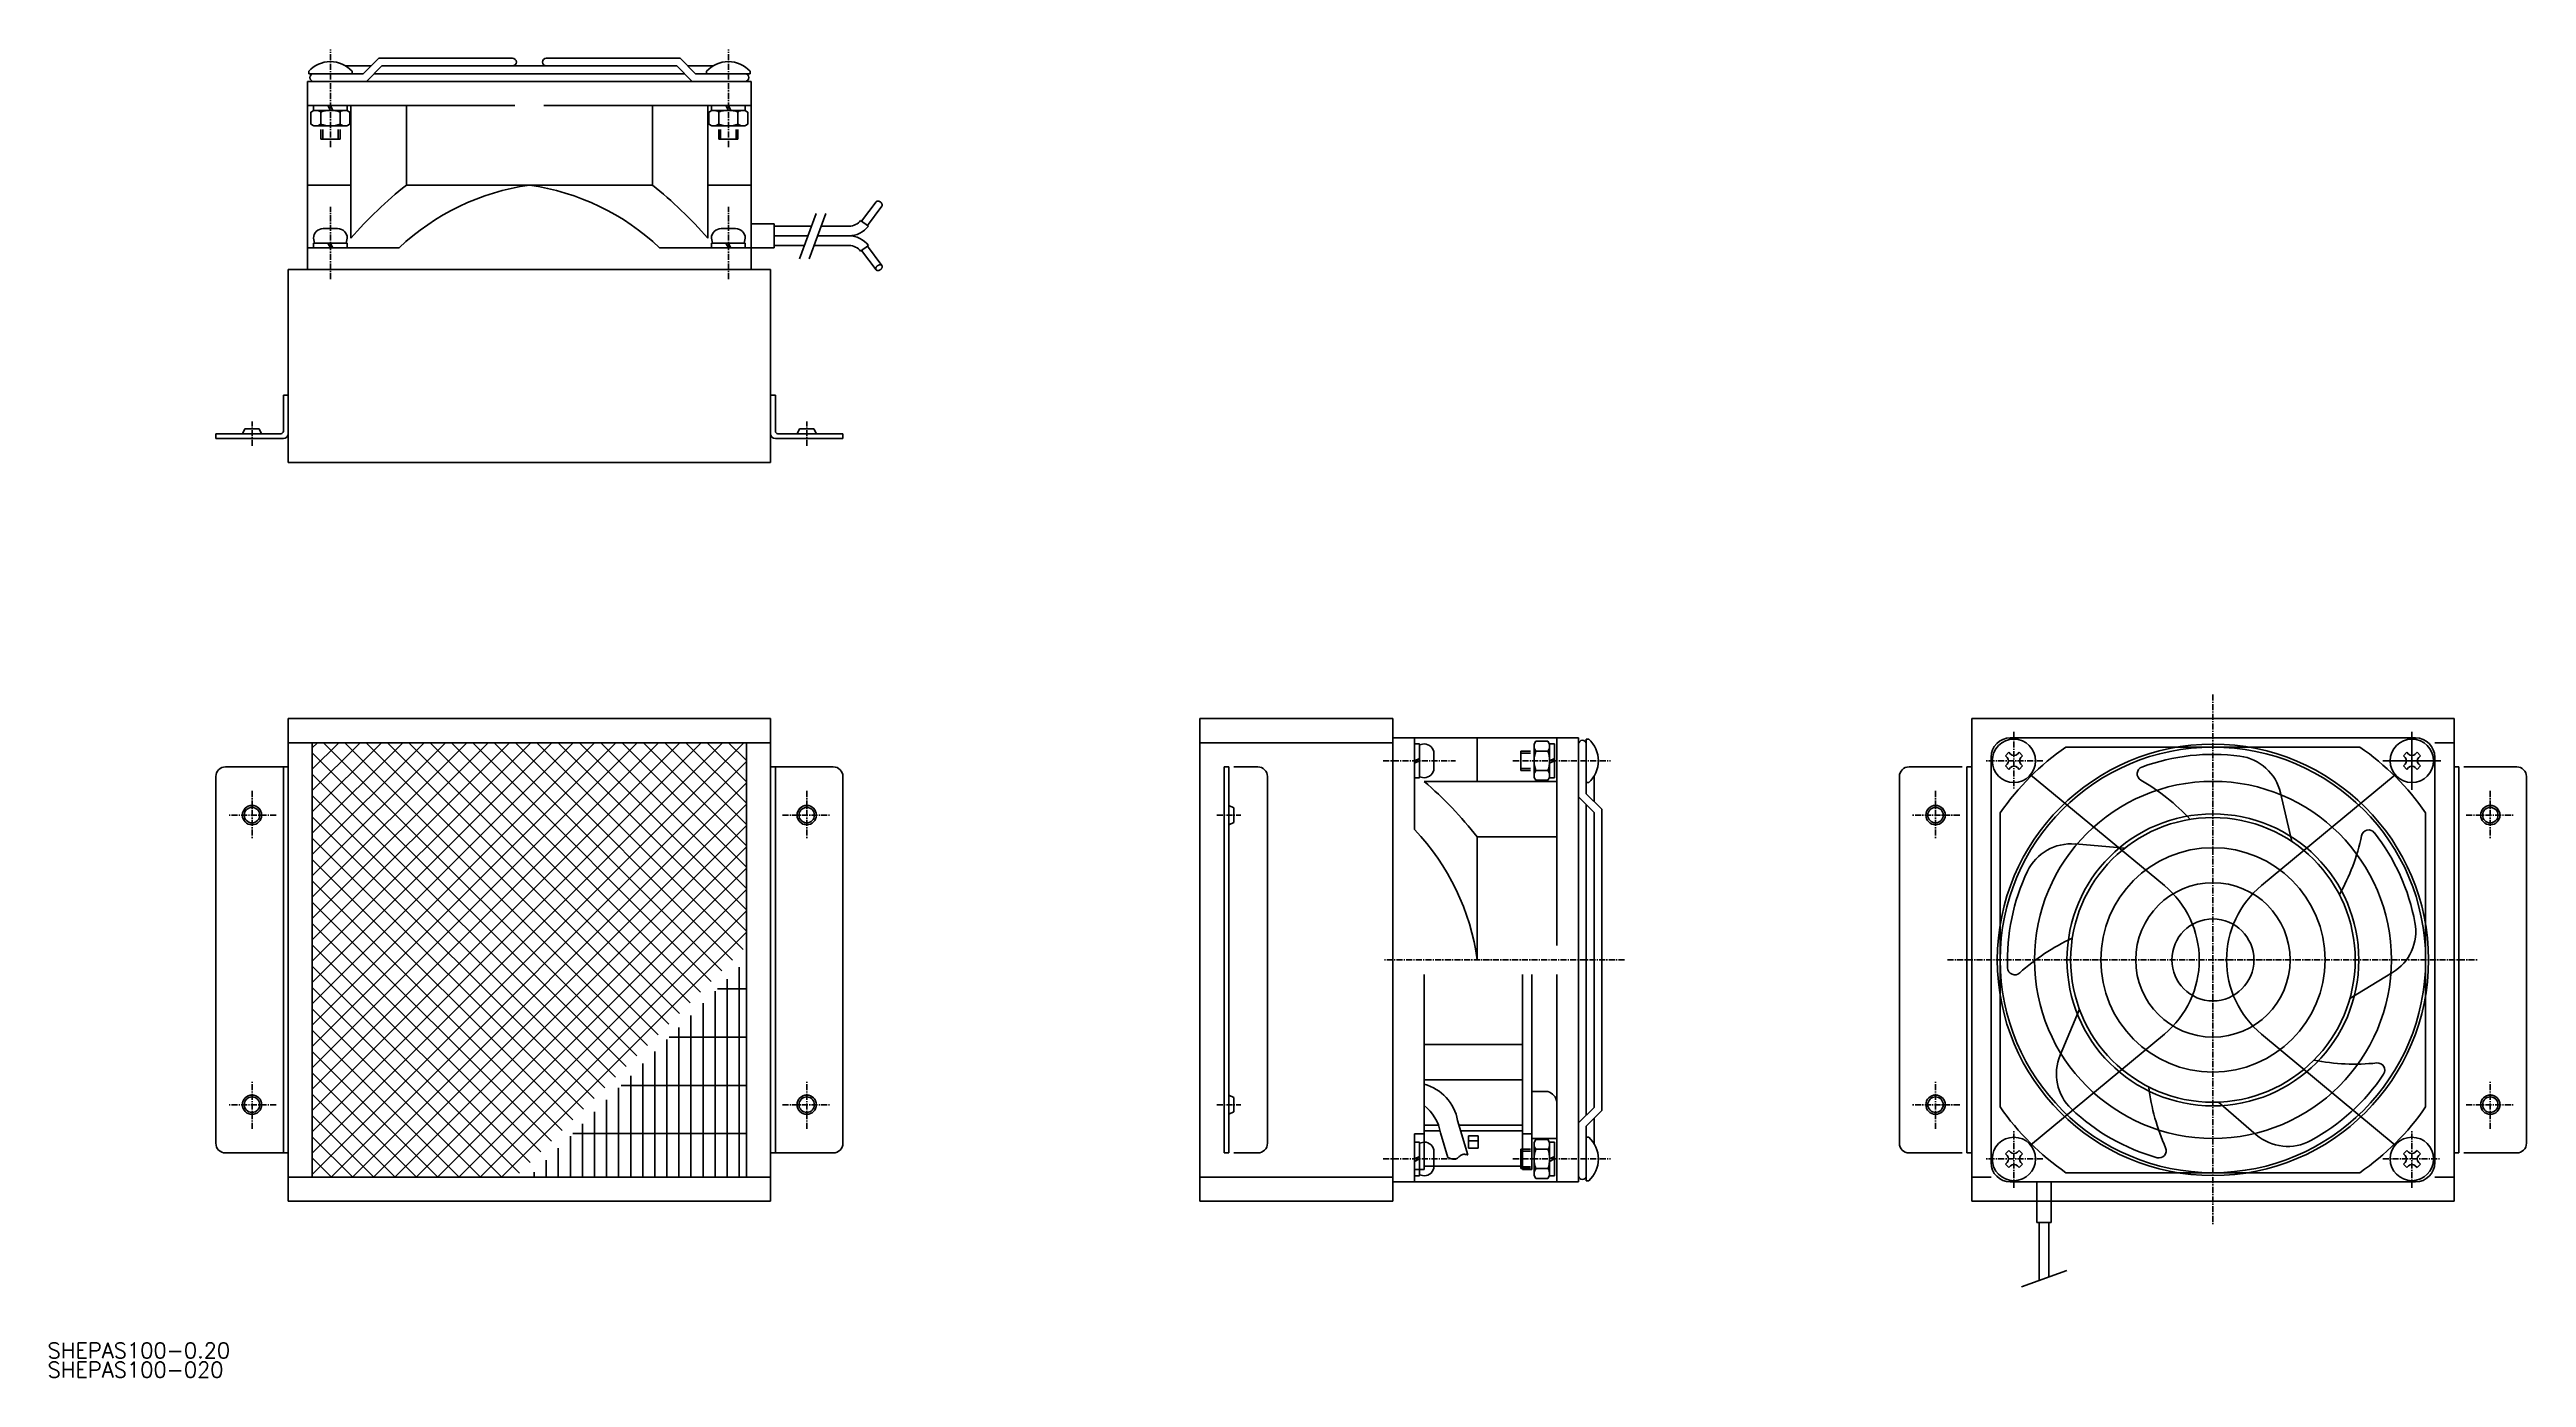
# Model space of a CAD drawing. Extents: x -49 to 464, y -37 to 239.
import ezdxf

# ---------------------------------------------------------------- set-up
doc = ezdxf.new("R2010")
doc.units = 0
doc.linetypes.add('CENTER', pattern=[2, 1.25, -0.25, 0.25, -0.25])
doc.layers.get('0').update_dxf_attribs({"linetype": 'CONTINUOUS'})
doc.styles.get("Standard").update_dxf_attribs({"font": 'txt.shx', "bigfont": 'extfont2.shx'})

msp = doc.modelspace()

# ---------------------------------------------------------------- linework, layer by layer
at = {"color": 1, "linetype": 'CENTER'}
for p, q in [((8.75, 218.44), (8.75, 238.64)), ((91.25, 218.44), (91.25, 238.64)), ((8.75, 191.04), (8.75, 206.04)), ((91.25, 191.04), (91.25, 206.04)), ((-7.5, 156.54), (-7.5, 161.54)), ((107.5, 156.54), (107.5, 161.54)), ((399.01, 105), (399.01, -5)), ((357.76, 97.25), (357.76, 85.25)), ((227.01, 91.25), (242.01, 91.25)), ((253.91, 91.25), (274.11, 91.25)), ((363.76, 91.25), (351.76, 91.25)), ((-7.5, 85), (-7.5, 75)), ((107.5, 85), (107.5, 75)), ((341.51, 85), (341.51, 75)), ((456.51, 85), (456.51, 75)), ((-2.5, 80), (-12.5, 80)), ((102.5, 80), (112.5, 80)), ((192.51, 80), (197.51, 80)), ((346.51, 80), (336.51, 80)), ((451.51, 80), (461.51, 80)), ((277.01, 50), (227.01, 50)), ((344.01, 50), (454.01, 50)), ((-7.5, 15), (-7.5, 25)), ((107.5, 15), (107.5, 25)), ((341.51, 15), (341.51, 25)), ((456.51, 15), (456.51, 25)), ((-2.5, 20), (-12.5, 20)), ((102.5, 20), (112.5, 20)), ((192.51, 20), (197.51, 20)), ((346.51, 20), (336.51, 20)), ((451.51, 20), (461.51, 20)), ((357.76, 2.75), (357.76, 14.75)), ((440.26, 2.75), (440.26, 14.75)), ((227.01, 8.75), (242.01, 8.75)), ((253.91, 8.75), (274.11, 8.75)), ((363.76, 8.75), (351.76, 8.75)), ((434.26, 8.75), (446.26, 8.75))]:
    msp.add_line(p, q, dxfattribs=at)
at = {"color": 3, "linetype": 'CONTINUOUS'}
for p, q in [((18.77, 236.84), (15.57, 233.64)), ((46.5, 236.84), (18.77, 236.84)), ((81.23, 236.84), (53.5, 236.84)), ((84.43, 233.64), (81.23, 236.84)), ((4.25, 234.14), (4.25, 233.64)), ((4.25, 233.64), (13.25, 233.64)), ((4.5, 232.84), (4.5, 232.84)), ((15.57, 233.64), (5.3, 233.64)), ((5.3, 232.04), (16.23, 232.04)), ((17.17, 235.24), (11.93, 235.24)), ((13.25, 233.64), (13.25, 234.14)), ((16.23, 232.04), (19.43, 235.24)), ((82.17, 233.64), (17.83, 233.64)), ((19.43, 235.24), (80.57, 235.24)), ((80.57, 235.24), (83.77, 232.04)), ((82.83, 235.24), (88.07, 235.24)), ((83.77, 232.04), (94.7, 232.04)), ((94.7, 233.64), (84.43, 233.64)), ((86.75, 233.64), (86.75, 234.14)), ((95.75, 233.64), (86.75, 233.64)), ((95.5, 232.84), (95.5, 232.84)), ((95.75, 234.14), (95.75, 233.64)), ((13, 227.04), (4, 227.04)), ((13, 227.04), (13, 210.54)), ((24.5, 227.04), (13, 227.04)), ((47, 227.04), (24.5, 227.04)), ((24.5, 227.04), (24.5, 210.54)), ((53, 227.04), (75.5, 227.04)), ((75.5, 227.04), (87, 227.04)), ((75.5, 227.04), (75.5, 210.54)), ((87, 227.04), (87, 210.54)), ((87, 227.04), (96, 227.04)), ((13, 210.54), (4, 210.54)), ((13, 210.54), (13, 199.55)), ((24.5, 210.54), (50, 210.54)), ((75.5, 210.54), (50, 210.54)), ((87, 210.54), (96, 210.54)), ((87, 210.54), (87, 199.55)), ((118.88, 203.09), (121.88, 207.09)), ((120.08, 202.19), (123.08, 206.19)), ((100.74, 202.54), (96, 202.54)), ((100.74, 197.54), (100.74, 202.54)), ((100.74, 202.04), (108.48, 202.04)), ((106.03, 195.29), (109.45, 204.69)), ((108.03, 195.29), (111.45, 204.69)), ((110.48, 202.04), (116.28, 202.04)), ((118.68, 203.24), (120.28, 202.04)), ((23, 197.54), (4, 197.54)), ((77, 197.54), (96, 197.54)), ((96, 197.54), (100.74, 197.54)), ((100.74, 200.04), (107.75, 200.04)), ((107.03, 198.04), (100.74, 198.04)), ((116.28, 198.04), (109.03, 198.04)), ((109.75, 200.04), (116.28, 200.04)), ((120.28, 198.04), (118.68, 196.84)), ((118.88, 196.99), (121.88, 192.99)), ((120.08, 197.89), (123.08, 193.89)), ((-9.5, 159.04), (-9, 160.04)), ((-9, 160.04), (-6, 160.04)), ((-6, 160.04), (-5.5, 159.04)), ((106, 160.04), (105.5, 159.04)), ((109, 160.04), (106, 160.04)), ((109.5, 159.04), (109, 160.04)), ((5, 95), (0, 95)), ((5, 93.92), (6.08, 95)), ((5, 89.5), (10.5, 95)), ((5, 85.09), (14.91, 95)), ((5, 80.67), (19.33, 95)), ((5, 76.25), (23.75, 95)), ((5, 71.83), (28.17, 95)), ((5, 67.41), (32.59, 95)), ((5, 62.99), (37.01, 95)), ((5, 58.57), (41.43, 95)), ((5, 54.15), (45.85, 95)), ((5, 49.73), (50.27, 95)), ((5, 45.31), (54.69, 95)), ((5, 40.89), (59.11, 95)), ((5, 36.47), (63.53, 95)), ((5, 32.05), (67.95, 95)), ((5, 27.63), (72.37, 95)), ((5, 23.21), (76.79, 95)), ((5, 18.79), (81.21, 95)), ((5, 14.37), (85.63, 95)), ((5, 9.96), (90.04, 95)), ((5, 5.54), (94.46, 95)), ((70.05, 27.88), (5, 92.92)), ((72.26, 30.09), (7.34, 95)), ((74.47, 32.29), (11.76, 95)), ((76.68, 34.5), (16.18, 95)), ((78.89, 36.71), (20.6, 95)), ((81.1, 38.92), (25.02, 95)), ((83.31, 41.13), (29.44, 95)), ((85.51, 43.34), (33.86, 95)), ((87.72, 45.55), (38.28, 95)), ((89.93, 47.76), (42.7, 95)), ((92.14, 49.97), (47.12, 95)), ((94.35, 52.18), (51.54, 95)), ((95, 55.96), (55.96, 95)), ((95, 60.37), (60.37, 95)), ((95, 64.79), (64.79, 95)), ((95, 69.21), (69.21, 95)), ((95, 73.63), (73.63, 95)), ((95, 78.05), (78.05, 95)), ((95, 82.47), (82.47, 95)), ((95, 86.89), (86.89, 95)), ((95, 91.31), (91.31, 95)), ((95, 95), (100, 95)), ((189.01, 95), (229.01, 95)), ((233.51, 77), (233.51, 96)), ((246.51, 87), (246.51, 96)), ((263.01, 87), (263.01, 96)), ((267.51, 94.7), (267.51, 83.77)), ((268.31, 95.5), (268.31, 95.5)), ((269.61, 95.75), (269.11, 95.75)), ((269.11, 95.75), (269.11, 86.75)), ((269.11, 84.43), (269.11, 94.7)), ((355.99, 92.31), (356.7, 93.02)), ((356.7, 93.02), (357.05, 92.66)), ((358.47, 92.66), (358.82, 93.02)), ((358.82, 93.02), (359.53, 92.31)), ((429.48, 94.1), (368.54, 94.1)), ((439.2, 93.02), (438.49, 92.31)), ((439.55, 92.66), (439.2, 93.02)), ((441.32, 93.02), (440.97, 92.66)), ((442.03, 92.31), (441.32, 93.02)), ((445.01, 95), (449.01, 95)), ((-1, 90), (-1, 10)), ((67.84, 25.67), (5, 88.5)), ((8.88, 5), (95, 91.12)), ((101, 90), (101, 10)), ((196.01, 90), (201.01, 90)), ((203.01, 88), (203.01, 12)), ((270.71, 82.83), (270.71, 88.07)), ((348.01, 10), (348.01, 90)), ((348.01, 90), (349.01, 90)), ((356.35, 91.96), (355.99, 92.31)), ((355.99, 90.19), (356.35, 90.54)), ((356.7, 89.48), (355.99, 90.19)), ((357.05, 89.84), (356.7, 89.48)), ((358.82, 89.48), (358.47, 89.84)), ((359.53, 90.19), (358.82, 89.48)), ((359.53, 92.31), (359.17, 91.96)), ((359.17, 90.54), (359.53, 90.19)), ((438.49, 92.31), (438.85, 91.96)), ((438.85, 90.54), (438.49, 90.19)), ((438.49, 90.19), (439.2, 89.48)), ((439.2, 89.48), (439.55, 89.84)), ((440.97, 89.84), (441.32, 89.48)), ((441.32, 89.48), (442.03, 90.19)), ((441.67, 91.96), (442.03, 92.31)), ((442.03, 90.19), (441.67, 90.54)), ((450.01, 90), (449.01, 90)), ((450.01, 10), (450.01, 90)), ((65.63, 23.46), (5, 84.08)), ((13.3, 5), (95, 86.7)), ((17.72, 5), (95, 82.28)), ((246.51, 87), (235.52, 87)), ((263.01, 87), (246.51, 87)), ((263.01, 75.5), (263.01, 87)), ((267.51, 83.77), (270.71, 80.57)), ((269.11, 86.75), (269.61, 86.75)), ((272.31, 81.23), (269.11, 84.43)), ((269.11, 17.83), (269.11, 82.17)), ((415.39, 74.53), (413.02, 84.6)), ((63.42, 21.25), (5, 79.66)), ((22.14, 5), (95, 77.86)), ((195.01, 82), (196.01, 81.5)), ((196.01, 78.5), (195.01, 78)), ((196.01, 81.5), (196.01, 78.5)), ((270.71, 80.57), (270.71, 19.43)), ((272.31, 18.77), (272.31, 81.23)), ((354.91, 80.47), (354.91, 19.53)), ((443.11, 19.53), (443.11, 80.47)), ((61.21, 19.04), (5, 75.24)), ((26.56, 5), (95, 73.44)), ((246.51, 75.5), (246.51, 50)), ((263.01, 75.5), (246.51, 75.5)), ((263.01, 53), (263.01, 75.5)), ((380.74, 73.16), (370.44, 74.02)), ((59, 16.83), (5, 70.83)), ((30.98, 5), (95, 69.02)), ((56.79, 14.62), (5, 66.41)), ((54.58, 12.41), (5, 61.99)), ((35.4, 5), (95, 64.6)), ((52.37, 10.2), (5, 57.57)), ((39.82, 5), (95, 60.18)), ((50.16, 7.99), (5, 53.15)), ((44.24, 5), (95, 55.76)), ((47.95, 5.78), (5, 48.73)), ((93.5, 5), (93.5, 48.5)), ((235.51, 24.23), (235.51, 47)), ((255.86, 47), (255.86, 6.55)), ((257.83, 22.76), (257.83, 47)), ((263.01, 47), (263.01, 20.5)), ((427.41, 42), (436.24, 47.36)), ((44.31, 5), (5, 44.31)), ((88.5, 5), (88.5, 43.5)), ((95, 44), (89, 44)), ((91, 5), (91, 46)), ((39.89, 5), (5, 39.89)), ((81, 5), (81, 36)), ((83.5, 5), (83.5, 38.5)), ((86, 5), (86, 41)), ((371.34, 39.78), (367.34, 30.25)), ((35.47, 5), (5, 35.47)), ((31.05, 5), (5, 31.05)), ((76, 5), (76, 31)), ((78.5, 5), (78.5, 33.5)), ((95, 34), (79, 34)), ((235.51, 32.45), (255.86, 32.45)), ((26.63, 5), (5, 26.63)), ((71, 5), (71, 26)), ((73.5, 5), (73.5, 28.5)), ((22.21, 5), (5, 22.21)), ((66, 5), (66, 21)), ((68.5, 5), (68.5, 23.5)), ((95, 24), (69, 24)), ((196.01, 21.5), (195.01, 22)), ((196.01, 18.5), (196.01, 21.5)), ((255.86, 25.17), (235.51, 25.17)), ((235.51, 19.82), (235.51, 24.23)), ((257.83, 22.76), (261.1, 22.76)), ((257.83, 13), (257.83, 22.76)), ((17.79, 5), (5, 17.79)), ((61, 5), (61, 16)), ((63.5, 5), (63.5, 18.5)), ((195.01, 18), (196.01, 18.5)), ((235.51, 6.55), (235.51, 19.82)), ((235.51, 15.73), (238.47, 15.73)), ((244.58, 9.58), (242.43, 16.73)), ((242.78, 15.73), (255.86, 15.73)), ((263.01, 20.5), (263.01, 13)), ((270.71, 19.43), (267.51, 16.23)), ((267.51, 16.23), (267.51, 5.3)), ((269.11, 15.57), (272.31, 18.77)), ((269.11, 5.3), (269.11, 15.57)), ((270.71, 17.17), (270.71, 11.93)), ((400.18, 20.52), (408.01, 13.77)), ((13.37, 5), (5, 13.37)), ((56, 5), (56, 11)), ((58.5, 5), (58.5, 13.5)), ((95, 14), (59, 14)), ((233.51, 6.55), (233.51, 13.96)), ((233.51, 13.96), (235.51, 13.96)), ((238.82, 14.57), (235.51, 14.57)), ((240.4, 9.04), (238.9, 14.18)), ((255.86, 14.57), (243.08, 14.57)), ((244.69, 13.55), (246.69, 13.55)), ((244.69, 12.52), (244.69, 13.55)), ((244.69, 12.52), (246.69, 12.52)), ((244.69, 10.98), (244.69, 12.52)), ((246.69, 10.98), (244.69, 10.98)), ((246.69, 13.55), (246.69, 12.52)), ((246.69, 12.52), (246.69, 10.98)), ((255.86, 13.96), (257.83, 13.96)), ((257.83, 6.55), (257.83, 13)), ((263.01, 13), (257.83, 13)), ((263.01, 13), (263.01, 4)), ((269.11, 4.25), (269.11, 13.25)), ((269.11, 13.25), (269.61, 13.25)), ((356.7, 10.52), (355.99, 9.81)), ((357.05, 10.16), (356.7, 10.52)), ((358.82, 10.52), (358.47, 10.16)), ((359.53, 9.81), (358.82, 10.52)), ((438.49, 9.81), (439.2, 10.52)), ((439.2, 10.52), (439.55, 10.16)), ((440.97, 10.16), (441.32, 10.52)), ((441.32, 10.52), (442.03, 9.81)), ((8.95, 5), (5, 8.95)), ((51, 5), (51, 6)), ((53.5, 5), (53.5, 8.5)), ((201.01, 10), (196.01, 10)), ((233.51, 6.55), (235.51, 6.55)), ((233.51, 4), (233.51, 6.55)), ((235.51, 7.27), (255.86, 7.27)), ((255.86, 6.55), (257.83, 6.55)), ((349.01, 10), (348.01, 10)), ((355.99, 9.81), (356.35, 9.46)), ((356.35, 8.04), (355.99, 7.69)), ((355.99, 7.69), (356.7, 6.98)), ((356.7, 6.98), (357.05, 7.34)), ((358.47, 7.34), (358.82, 6.98)), ((358.82, 6.98), (359.53, 7.69)), ((359.17, 9.46), (359.53, 9.81)), ((359.53, 7.69), (359.17, 8.04)), ((368.54, 5.9), (429.48, 5.9)), ((438.85, 9.46), (438.49, 9.81)), ((438.49, 7.69), (438.85, 8.04)), ((439.2, 6.98), (438.49, 7.69)), ((439.55, 7.34), (439.2, 6.98)), ((441.32, 6.98), (440.97, 7.34)), ((442.03, 7.69), (441.32, 6.98)), ((442.03, 9.81), (441.67, 9.46)), ((441.67, 8.04), (442.03, 7.69)), ((449.01, 10), (450.01, 10)), ((5, 5), (0, 5)), ((95, 5), (100, 5)), ((189.01, 5), (229.01, 5)), ((268.31, 4.5), (268.31, 4.5)), ((269.61, 4.25), (269.11, 4.25)), ((349.01, 5), (353.01, 5)), ((362.51, -4.4), (362.51, 4)), ((365.51, 4), (365.51, -4.4)), ((445.01, 5), (449.01, 5)), ((365.51, -4.4), (362.51, -4.4)), ((363.01, -4.4), (363.01, -16.42)), ((365.01, -15.69), (365.01, -4.4)), ((368.73, -14.34), (359.34, -17.76))]:
    msp.add_line(p, q, dxfattribs=at)
at = {"color": 7, "linetype": 'CONTINUOUS'}
for p, q in [((96, 232.04), (4, 232.04)), ((4, 232.04), (4, 193.04)), ((96, 193.04), (96, 232.04)), ((5.32, 226.04), (4.71, 225.69)), ((5.25, 226.04), (5.25, 227.04)), ((5.25, 227.04), (12.25, 227.04)), ((12.25, 226.04), (5.25, 226.04)), ((8.75, 226.04), (5.32, 226.04)), ((8.75, 226.04), (8.25, 227.04)), ((8.25, 227.04), (8.75, 227.04)), ((8.75, 227.04), (9.25, 226.04)), ((12.18, 226.04), (8.75, 226.04)), ((9.25, 226.04), (8.75, 226.04)), ((12.79, 225.69), (12.18, 226.04)), ((12.25, 227.04), (12.25, 226.04)), ((87.82, 226.04), (87.21, 225.69)), ((87.75, 226.04), (87.75, 227.04)), ((87.75, 227.04), (94.75, 227.04)), ((94.75, 226.04), (87.75, 226.04)), ((91.25, 226.04), (87.82, 226.04)), ((91.25, 226.04), (90.75, 227.04)), ((90.75, 227.04), (91.25, 227.04)), ((91.25, 227.04), (91.75, 226.04)), ((94.68, 226.04), (91.25, 226.04)), ((91.75, 226.04), (91.25, 226.04)), ((95.29, 225.69), (94.68, 226.04)), ((94.75, 227.04), (94.75, 226.04)), ((4.71, 225.69), (4.71, 223.19)), ((4.71, 223.19), (5.32, 222.84)), ((5.32, 222.84), (8.75, 222.84)), ((6.75, 223.18), (6.75, 225.69)), ((6.75, 220.04), (6.75, 222.04)), ((7.15, 220.04), (7.15, 222.04)), ((8.75, 222.84), (12.18, 222.84)), ((10.35, 222.04), (10.35, 220.04)), ((10.75, 223.18), (10.75, 225.69)), ((10.75, 222.04), (10.75, 220.04)), ((12.18, 222.84), (12.79, 223.19)), ((12.79, 223.19), (12.79, 225.69)), ((87.21, 225.69), (87.21, 223.19)), ((87.21, 223.19), (87.82, 222.84)), ((87.82, 222.84), (91.25, 222.84)), ((89.25, 223.18), (89.25, 225.69)), ((89.25, 220.04), (89.25, 222.04)), ((89.65, 220.04), (89.65, 222.04)), ((91.25, 222.84), (94.68, 222.84)), ((92.85, 222.04), (92.85, 220.04)), ((93.25, 223.18), (93.25, 225.69)), ((93.25, 222.04), (93.25, 220.04)), ((94.68, 222.84), (95.29, 223.19)), ((95.29, 223.19), (95.29, 225.69)), ((10.75, 220.04), (6.75, 220.04)), ((10.35, 220.04), (7.15, 220.04)), ((93.25, 220.04), (89.25, 220.04)), ((92.85, 220.04), (89.65, 220.04)), ((8.75, 201.54), (7.25, 201.54)), ((10.25, 201.54), (8.75, 201.54)), ((91.25, 201.54), (89.75, 201.54)), ((92.75, 201.54), (91.25, 201.54)), ((5.25, 199.54), (5.45, 198.54)), ((5.25, 197.54), (5.25, 198.54)), ((5.25, 198.54), (12.25, 198.54)), ((12.25, 197.54), (5.25, 197.54)), ((5.45, 198.54), (8.75, 198.54)), ((8.75, 197.54), (8.25, 198.54)), ((8.25, 198.54), (8.75, 198.54)), ((8.75, 198.54), (12.05, 198.54)), ((8.75, 198.54), (9.25, 197.54)), ((9.25, 197.54), (8.75, 197.54)), ((12.05, 198.54), (12.25, 199.54)), ((12.25, 198.54), (12.25, 197.54)), ((87.75, 199.54), (87.95, 198.54)), ((87.75, 197.54), (87.75, 198.54)), ((87.75, 198.54), (94.75, 198.54)), ((94.75, 197.54), (87.75, 197.54)), ((87.95, 198.54), (91.25, 198.54)), ((91.25, 197.54), (90.75, 198.54)), ((90.75, 198.54), (91.25, 198.54)), ((91.25, 198.54), (94.55, 198.54)), ((91.25, 198.54), (91.75, 197.54)), ((91.75, 197.54), (91.25, 197.54)), ((94.55, 198.54), (94.75, 199.54)), ((94.75, 198.54), (94.75, 197.54)), ((100, 193.04), (0, 193.04)), ((0, 193.04), (0, 153.04)), ((4, 193.04), (96, 193.04)), ((100, 153.04), (100, 193.04)), ((-1, 159.54), (-1, 167.04)), ((-1, 167.04), (0, 167.04)), ((0, 167.04), (0, 159.04)), ((100, 167.04), (100, 159.04)), ((101, 167.04), (100, 167.04)), ((101, 159.54), (101, 167.04)), ((-15, 158.04), (-15, 159.04)), ((-15, 159.04), (-1.5, 159.04)), ((-1, 158.04), (-15, 158.04)), ((101, 158.04), (115, 158.04)), ((115, 159.04), (101.5, 159.04)), ((115, 158.04), (115, 159.04)), ((0, 153.04), (100, 153.04)), ((100, 100), (0, 100)), ((0, 100), (0, 0)), ((100, 0), (100, 100)), ((229.01, 100), (189.01, 100)), ((189.01, 100), (189.01, 0)), ((229.01, 0), (229.01, 100)), ((449.01, 100), (349.01, 100)), ((349.01, 100), (349.01, 0)), ((449.01, 0), (449.01, 100)), ((95, 95), (5, 95)), ((5, 95), (5, 5)), ((95, 5), (95, 95)), ((267.51, 96), (229.01, 96)), ((229.01, 96), (229.01, 4)), ((233.51, 94.75), (234.51, 94.75)), ((233.51, 87.75), (233.51, 94.75)), ((235.51, 94.75), (234.51, 94.55)), ((234.51, 94.75), (234.51, 87.75)), ((234.51, 94.55), (234.51, 91.25)), ((237.51, 91.25), (237.51, 92.75)), ((255.51, 89.25), (255.51, 93.25)), ((255.51, 93.25), (257.51, 93.25)), ((255.51, 89.65), (255.51, 92.85)), ((255.51, 92.85), (257.51, 92.85)), ((258.66, 95.29), (258.31, 94.68)), ((258.31, 94.68), (258.31, 91.25)), ((258.65, 93.25), (261.17, 93.25)), ((261.16, 95.29), (258.66, 95.29)), ((261.51, 94.68), (261.16, 95.29)), ((261.51, 94.75), (262.51, 94.75)), ((261.51, 87.75), (261.51, 94.75)), ((261.51, 91.25), (261.51, 94.68)), ((262.51, 94.75), (262.51, 87.75)), ((267.51, 4), (267.51, 96)), ((441.01, 96), (357.01, 96)), ((-15, 88), (-15, 12)), ((0, 90), (-13, 90)), ((100, 90), (113, 90)), ((115, 88), (115, 12)), ((195.01, 90), (194.01, 90)), ((194.01, 90), (194.01, 10)), ((195.01, 10), (195.01, 90)), ((233.51, 91.25), (234.51, 91.75)), ((234.51, 91.25), (233.51, 90.75)), ((233.51, 90.75), (233.51, 91.25)), ((234.51, 87.75), (233.51, 87.75)), ((234.51, 91.75), (234.51, 91.25)), ((234.51, 91.25), (234.51, 87.95)), ((234.51, 87.95), (235.51, 87.75)), ((237.51, 89.75), (237.51, 91.25)), ((257.51, 89.65), (255.51, 89.65)), ((257.51, 89.25), (255.51, 89.25)), ((258.31, 91.25), (258.31, 87.82)), ((258.31, 87.82), (258.66, 87.21)), ((258.65, 89.25), (261.17, 89.25)), ((261.16, 87.21), (261.51, 87.82)), ((261.51, 91.25), (262.51, 91.75)), ((261.51, 87.82), (261.51, 91.25)), ((262.51, 91.25), (261.51, 90.75)), ((261.51, 90.75), (261.51, 91.25)), ((262.51, 87.75), (261.51, 87.75)), ((262.51, 91.75), (262.51, 91.25)), ((334.01, 88), (334.01, 12)), ((347.01, 90), (336.01, 90)), ((353.01, 92), (353.01, 8)), ((445.01, 8), (445.01, 92)), ((451.01, 90), (462.01, 90)), ((464.01, 88), (464.01, 12)), ((258.66, 87.21), (261.16, 87.21)), ((233.51, 12.25), (234.51, 12.25)), ((233.51, 5.25), (233.51, 12.25)), ((235.51, 12.25), (234.51, 12.05)), ((234.51, 12.25), (234.51, 5.25)), ((234.51, 12.05), (234.51, 8.75)), ((255.51, 6.75), (255.51, 10.75)), ((255.51, 10.75), (257.51, 10.75)), ((255.51, 7.15), (255.51, 10.35)), ((255.51, 10.35), (257.51, 10.35)), ((258.66, 12.79), (258.31, 12.18)), ((258.31, 12.18), (258.31, 8.75)), ((258.65, 10.75), (261.17, 10.75)), ((261.16, 12.79), (258.66, 12.79)), ((261.51, 12.18), (261.16, 12.79)), ((261.51, 12.25), (262.51, 12.25)), ((261.51, 5.25), (261.51, 12.25)), ((261.51, 8.75), (261.51, 12.18)), ((262.51, 12.25), (262.51, 5.25)), ((-13, 10), (0, 10)), ((113, 10), (100, 10)), ((194.01, 10), (195.01, 10)), ((233.51, 8.75), (234.51, 9.25)), ((234.51, 8.75), (233.51, 8.25)), ((233.51, 8.25), (233.51, 8.75)), ((234.51, 5.25), (233.51, 5.25)), ((234.51, 9.25), (234.51, 8.75)), ((234.51, 8.75), (234.51, 5.45)), ((234.51, 5.45), (235.51, 5.25)), ((237.51, 8.75), (237.51, 10.25)), ((237.51, 7.25), (237.51, 8.75)), ((257.51, 7.15), (255.51, 7.15)), ((257.51, 6.75), (255.51, 6.75)), ((258.31, 8.75), (258.31, 5.32)), ((258.31, 5.32), (258.66, 4.71)), ((258.65, 6.75), (261.17, 6.75)), ((261.16, 4.71), (261.51, 5.32)), ((261.51, 8.75), (262.51, 9.25)), ((261.51, 5.32), (261.51, 8.75)), ((262.51, 8.75), (261.51, 8.25)), ((261.51, 8.25), (261.51, 8.75)), ((262.51, 5.25), (261.51, 5.25)), ((262.51, 9.25), (262.51, 8.75)), ((336.01, 10), (347.01, 10)), ((462.01, 10), (451.01, 10)), ((0, 0), (100, 0)), ((5, 5), (95, 5)), ((189.01, 0), (229.01, 0)), ((229.01, 4), (267.51, 4)), ((258.66, 4.71), (261.16, 4.71)), ((349.01, 0), (449.01, 0)), ((357.01, 4), (441.01, 4))]:
    msp.add_line(p, q, dxfattribs=at)
at = {"color": 1, "linetype": 'CONTINUOUS'}
for p, q in [((440.26, 97.25), (440.26, 85.25)), ((361.22, 88.38), (388.94, 65.4)), ((436.8, 88.38), (409.08, 65.4)), ((434.26, 91.25), (446.26, 91.25)), ((388.94, 34.6), (361.22, 11.62)), ((409.08, 34.6), (436.8, 11.62))]:
    msp.add_line(p, q, dxfattribs=at)
at = {"color": 3, "linetype": 'CONTINUOUS'}
for points in [[(123.08, 206.19, 0), (123.08, 206.2, 0), (123.09, 206.21, 0), (123.1, 206.22, 0), (123.1, 206.23, 0), (123.11, 206.24, 0), (123.11, 206.25, 0), (123.12, 206.26, 0), (123.12, 206.27, 0), (123.13, 206.29, 0), (123.13, 206.3, 0), (123.14, 206.31, 0), (123.14, 206.32, 0), (123.14, 206.34, 0), (123.14, 206.35, 0), (123.14, 206.36, 0), (123.15, 206.37, 0), (123.15, 206.39, 0), (123.15, 206.4, 0), (123.15, 206.41, 0), (123.15, 206.43, 0), (123.15, 206.44, 0), (123.15, 206.46, 0), (123.14, 206.47, 0), (123.14, 206.49, 0), (123.14, 206.5, 0), (123.14, 206.51, 0), (123.14, 206.53, 0), (123.13, 206.54, 0), (123.13, 206.56, 0), (123.12, 206.57, 0), (123.12, 206.59, 0), (123.11, 206.6, 0), (123.11, 206.62, 0), (123.1, 206.63, 0), (123.1, 206.65, 0), (123.09, 206.66, 0), (123.08, 206.68, 0), (123.08, 206.69, 0), (123.07, 206.71, 0), (123.06, 206.72, 0), (123.05, 206.73, 0), (123.04, 206.75, 0), (123.03, 206.76, 0), (123.03, 206.78, 0), (123.02, 206.79, 0), (123, 206.81, 0), (123, 206.82, 0), (122.98, 206.83, 0), (122.97, 206.85, 0), (122.96, 206.86, 0), (122.95, 206.88, 0), (122.94, 206.89, 0), (122.93, 206.9, 0), (122.91, 206.92, 0), (122.9, 206.93, 0), (122.89, 206.94, 0), (122.88, 206.95, 0), (122.86, 206.97, 0), (122.85, 206.98, 0), (122.83, 206.99, 0), (122.82, 207, 0), (122.81, 207.01, 0), (122.79, 207.03, 0), (122.78, 207.04, 0), (122.76, 207.05, 0), (122.75, 207.06, 0), (122.73, 207.07, 0), (122.72, 207.08, 0), (122.7, 207.09, 0), (122.69, 207.1, 0), (122.67, 207.11, 0), (122.66, 207.12, 0), (122.64, 207.13, 0), (122.62, 207.13, 0), (122.61, 207.14, 0), (122.59, 207.15, 0), (122.57, 207.16, 0), (122.56, 207.16, 0), (122.54, 207.17, 0), (122.53, 207.18, 0), (122.51, 207.19, 0), (122.49, 207.19, 0), (122.48, 207.2, 0), (122.46, 207.2, 0), (122.44, 207.21, 0), (122.43, 207.21, 0), (122.41, 207.22, 0), (122.39, 207.22, 0), (122.38, 207.22, 0), (122.36, 207.23, 0), (122.34, 207.23, 0), (122.33, 207.23, 0), (122.31, 207.23, 0), (122.3, 207.24, 0), (122.28, 207.24, 0), (122.27, 207.24, 0), (122.25, 207.24, 0), (122.23, 207.24, 0), (122.22, 207.24, 0), (122.2, 207.24, 0), (122.19, 207.24, 0), (122.17, 207.24, 0), (122.16, 207.24, 0), (122.14, 207.23, 0), (122.13, 207.23, 0), (122.12, 207.23, 0), (122.1, 207.23, 0), (122.09, 207.22, 0), (122.08, 207.22, 0), (122.06, 207.22, 0), (122.05, 207.21, 0), (122.04, 207.21, 0), (122.03, 207.2, 0), (122.01, 207.2, 0), (122, 207.19, 0), (121.99, 207.18, 0), (121.98, 207.18, 0), (121.97, 207.17, 0), (121.96, 207.16, 0), (121.95, 207.16, 0), (121.94, 207.15, 0), (121.93, 207.14, 0), (121.92, 207.13, 0), (121.91, 207.12, 0), (121.9, 207.12, 0), (121.89, 207.11, 0), (121.89, 207.1, 0), (121.88, 207.09, 0)], [(121.88, 192.99, 0), (121.86, 193.01, 0), (121.85, 193.03, 0), (121.84, 193.05, 0), (121.83, 193.07, 0), (121.82, 193.1, 0), (121.82, 193.12, 0), (121.81, 193.15, 0), (121.81, 193.17, 0), (121.81, 193.2, 0), (121.81, 193.23, 0), (121.81, 193.26, 0), (121.81, 193.28, 0), (121.82, 193.31, 0), (121.82, 193.34, 0), (121.83, 193.37, 0), (121.84, 193.4, 0), (121.85, 193.43, 0), (121.86, 193.46, 0), (121.88, 193.49, 0), (121.89, 193.52, 0), (121.91, 193.55, 0), (121.93, 193.58, 0), (121.95, 193.61, 0), (121.97, 193.63, 0), (121.99, 193.66, 0), (122.02, 193.69, 0), (122.04, 193.72, 0), (122.07, 193.74, 0), (122.09, 193.77, 0), (122.12, 193.79, 0), (122.15, 193.81, 0), (122.18, 193.84, 0), (122.21, 193.86, 0), (122.24, 193.88, 0), (122.27, 193.9, 0), (122.3, 193.92, 0), (122.33, 193.93, 0), (122.36, 193.95, 0), (122.4, 193.97, 0), (122.43, 193.98, 0), (122.46, 193.99, 0), (122.5, 194, 0), (122.53, 194.01, 0), (122.56, 194.02, 0), (122.59, 194.03, 0), (122.63, 194.03, 0), (122.66, 194.04, 0), (122.69, 194.04, 0), (122.72, 194.04, 0), (122.75, 194.04, 0), (122.78, 194.04, 0), (122.81, 194.03, 0), (122.84, 194.03, 0), (122.86, 194.02, 0), (122.89, 194.01, 0), (122.92, 194.01, 0), (122.94, 194, 0), (122.96, 193.98, 0), (122.99, 193.97, 0), (123.01, 193.96, 0), (123.03, 193.94, 0), (123.05, 193.92, 0), (123.06, 193.91, 0), (123.08, 193.89, 0), (123.09, 193.87, 0), (123.1, 193.85, 0), (123.11, 193.82, 0), (123.12, 193.8, 0), (123.13, 193.78, 0), (123.14, 193.75, 0), (123.14, 193.73, 0), (123.15, 193.7, 0), (123.15, 193.67, 0), (123.15, 193.65, 0), (123.15, 193.62, 0), (123.14, 193.59, 0), (123.14, 193.56, 0), (123.13, 193.53, 0), (123.12, 193.5, 0), (123.11, 193.47, 0), (123.1, 193.44, 0), (123.09, 193.41, 0), (123.08, 193.38, 0), (123.06, 193.35, 0), (123.04, 193.32, 0), (123.03, 193.3, 0), (123, 193.27, 0), (122.98, 193.24, 0), (122.96, 193.21, 0), (122.94, 193.19, 0), (122.91, 193.16, 0), (122.89, 193.13, 0), (122.86, 193.11, 0), (122.83, 193.08, 0), (122.81, 193.06, 0), (122.78, 193.04, 0), (122.75, 193.01, 0), (122.72, 193, 0), (122.69, 192.97, 0), (122.66, 192.96, 0), (122.62, 192.94, 0), (122.59, 192.92, 0), (122.56, 192.91, 0), (122.53, 192.9, 0), (122.49, 192.88, 0), (122.46, 192.87, 0), (122.43, 192.86, 0), (122.39, 192.85, 0), (122.36, 192.85, 0), (122.33, 192.84, 0), (122.3, 192.84, 0), (122.27, 192.84, 0), (122.23, 192.84, 0), (122.2, 192.84, 0), (122.17, 192.84, 0), (122.14, 192.84, 0), (122.12, 192.84, 0), (122.09, 192.85, 0), (122.06, 192.86, 0), (122.04, 192.87, 0), (122.01, 192.88, 0), (121.99, 192.89, 0), (121.97, 192.9, 0), (121.95, 192.92, 0), (121.93, 192.93, 0), (121.91, 192.95, 0), (121.89, 192.97, 0), (121.88, 192.99, 0)]]:
    msp.add_polyline3d(points, dxfattribs=at)
for centre, radius in [((357.76, 91.25), 4.5), ((399.01, 50), 44.1), ((440.26, 91.25), 4.5), ((-7.5, 80), 2), ((107.5, 80), 2), ((341.51, 80), 2), ((399.01, 50), 29.5), ((456.51, 80), 2), ((-7.5, 20), 2), ((107.5, 20), 2), ((341.51, 20), 2), ((456.51, 20), 2), ((357.76, 8.75), 4.5), ((440.26, 8.75), 4.5)]:
    msp.add_circle(centre, radius, dxfattribs=at)
at = {"color": 1, "linetype": 'CONTINUOUS'}
for radius in [44.7, 37, 30.25, 23.25, 16, 8.5]:
    msp.add_circle((399.01, 50), radius, dxfattribs=at)
at = {"color": 7, "linetype": 'CONTINUOUS'}
for centre in [(-7.5, 80), (107.5, 80), (341.51, 80), (456.51, 80), (-7.5, 20), (107.5, 20), (341.51, 20), (456.51, 20)]:
    msp.add_circle(centre, 1.6, dxfattribs=at)
at = {"color": 3, "linetype": 'CONTINUOUS'}
for centre, radius, start, end in [((46.5, 236.04), 0.8, 270, 90), ((53.5, 236.04), 0.8, 90, 270), ((8.75, 230.07), 6.06, 42.075, 137.925), ((5.3, 232.84), 0.8, 90, 180), ((5.3, 232.84), 0.8, 180, 270), ((91.25, 230.07), 6.06, 42.075, 137.925), ((94.7, 232.84), 0.8, 360, 90), ((94.7, 232.84), 0.8, 270, 360), ((79.21, 141.78), 87.87, 128.5073, 138.8936), ((56.78, 161.91), 49.1, 97.942, 133.4779), ((43.22, 161.91), 49.1, 46.5221, 82.058), ((20.79, 141.78), 87.87, 41.1064, 51.4927), ((116.28, 205.04), 3, 270, 323.1301), ((116.28, 205.04), 5, 270, 323.1301), ((116.28, 195.04), 5, 36.8699, 90), ((116.28, 195.04), 3, 36.8699, 90), ((268.31, 94.7), 0.8, 90, 180), ((268.31, 94.7), 0.8, 0, 90), ((265.55, 91.25), 6.06, 312.075, 47.925), ((399.01, 50), 53.6, 124.6378, 145.3622), ((357.76, 93.37), 1, 225, 315), ((399.01, 50), 42.59, 82.4551, 110.2138), ((399.01, 50), 53.6, 34.6378, 55.3622), ((440.26, 93.37), 1, 225, 315), ((201.01, 88), 2, 0, 90), ((355.64, 91.25), 1, 315, 45), ((357.76, 89.13), 1, 45, 135), ((359.88, 91.25), 1, 135, 225), ((384.81, 88.56), 1.5, 110.2122, 240.0179), ((403.29, 82.31), 10, 13.2359, 82.4817), ((438.14, 91.25), 1, 315, 45), ((440.26, 89.13), 1, 45, 135), ((442.38, 91.25), 1, 135, 225), ((177.75, 20.79), 87.87, 38.5073, 48.8936), ((362.2, 49.36), 43.76, 42.8523, 60.0179), ((197.88, 43.22), 49.1, 7.942, 43.4779), ((369.61, 64.05), 10, 85.2359, 154.4817), ((387.02, 84.81), 43.76, 330.8523, 348.0179), ((431.29, 75.42), 1.5, 38.2122, 168.0179), ((399.01, 50), 42.59, 10.4551, 38.2138), ((399.01, 50), 42.59, 154.4551, 182.2138), ((431.06, 55.91), 10, 301.2359, 10.4817), ((388.24, 14.79), 43.76, 114.8523, 132.0179), ((357.95, 48.41), 1.5, 182.2122, 312.0179), ((376.56, 26.38), 10, 157.2359, 226.4817), ((399.01, 50), 42.59, 298.4551, 326.2138), ((428.41, 72.16), 43.76, 258.8523, 276.0179), ((433.16, 27.15), 1.5, 326.2122, 96.0179), ((233.11, 15.07), 9.47, 10.0577, 75.2898), ((260.34, 20.17), 2.69, 6.9581, 73.5068), ((429.17, 28.88), 43.76, 186.8523, 204.0179), ((229.7, 12.49), 9.35, 10.3992, 51.5983), ((399.01, 50), 53.6, 214.6378, 235.3622), ((399.01, 50), 42.59, 226.4551, 254.2138), ((399.01, 50), 53.6, 304.6378, 325.3622), ((201.01, 12), 2, 270, 0), ((265.55, 8.75), 6.06, 312.075, 47.925), ((387.83, 10.46), 1.5, 254.2122, 24.0179), ((414.54, 21.35), 10, 229.2359, 298.4817), ((246.5, 24.62), 16.73, 248.6184, 249.9392), ((242.52, 13.69), 5.1, 249.898, 254.1062), ((241.83, 11.28), 2.59, 254.0265, 261.8571), ((241.69, 10.23), 1.53, 261.7865, 274.2414), ((241.72, 9.78), 1.08, 274.3578, 291.4942), ((241.58, 10.05), 1.38, 292.57, 305.5725), ((240.31, 11.84), 3.58, 305.4041, 310.7345), ((257.58, -8.24), 22.9, 129.8239, 130.6744), ((244.63, 7.29), 2.69, 122.7762, 129.8239), ((243.82, 8.55), 1.19, 107.6627, 122.7762), ((243.72, 8.86), 0.857, 93.3258, 107.6627), ((243.77, 7.88), 1.84, 86.4729, 93.3258), ((243.78, 8.06), 1.66, 78.5577, 86.4729), ((241.84, -1.54), 11.46, 77.3693, 78.5577), ((243.37, 5.3), 4.45, 74.2503, 77.3693), ((268.31, 5.3), 0.8, 180, 270), ((268.31, 5.3), 0.8, 270, 0), ((355.64, 8.75), 1, 315, 45), ((357.76, 10.87), 1, 225, 315), ((357.76, 6.63), 1, 45, 135), ((359.88, 8.75), 1, 135, 225), ((438.14, 8.75), 1, 315, 45), ((440.26, 10.87), 1, 225, 315), ((440.26, 6.63), 1, 45, 135), ((442.38, 8.75), 1, 135, 225)]:
    msp.add_arc(centre, radius, start, end, dxfattribs=at)
at = {"color": 7, "linetype": 'CONTINUOUS'}
for centre, radius, start, end in [((5.72, 224.41), 1.63, 51.7345, 90), ((8.75, 220.04), 6, 90, 109.6813), ((8.75, 220.04), 6, 70.3187, 90), ((11.78, 224.41), 1.63, 90, 128.2655), ((88.22, 224.41), 1.63, 51.7345, 90), ((91.25, 220.04), 6, 90, 109.6813), ((91.25, 220.04), 6, 70.3187, 90), ((94.28, 224.41), 1.63, 90, 128.2655), ((5.72, 224.47), 1.63, 270, 308.2655), ((8.75, 228.84), 6, 250.3187, 270), ((8.75, 228.84), 6, 270, 289.6813), ((11.78, 224.47), 1.63, 231.7345, 270), ((88.22, 224.47), 1.63, 270, 308.2655), ((91.25, 228.84), 6, 250.3187, 270), ((91.25, 228.84), 6, 270, 289.6813), ((94.28, 224.47), 1.63, 231.7345, 270), ((7.25, 199.54), 2, 90, 180), ((10.25, 199.54), 2, 0, 90), ((89.75, 199.54), 2, 90, 180), ((92.75, 199.54), 2, 0, 90), ((-1.5, 159.54), 0.5, 270, 360), ((101.5, 159.54), 0.5, 180, 270), ((-1, 159.04), 1, 270, 0), ((101, 159.04), 1, 180, 270), ((235.51, 92.75), 2, 0, 90), ((259.94, 94.28), 1.63, 180, 218.2655), ((264.31, 91.25), 6, 160.3187, 180), ((259.88, 94.28), 1.63, 321.7345, 360), ((255.51, 91.25), 6, 0, 19.6813), ((357.01, 92), 4, 90, 180), ((441.01, 92), 4, 0, 90), ((-13, 88), 2, 90, 180), ((113, 88), 2, 0, 90), ((235.51, 89.75), 2, 270, 0), ((264.31, 91.25), 6, 180, 199.6813), ((259.94, 88.22), 1.63, 141.7345, 180), ((255.51, 91.25), 6, 340.3187, 360), ((259.88, 88.22), 1.63, 0, 38.2655), ((336.01, 88), 2, 90, 180), ((462.01, 88), 2, 0, 90), ((-13, 12), 2, 180, 270), ((113, 12), 2, 270, 0), ((235.51, 10.25), 2, 0, 90), ((259.94, 11.78), 1.63, 180, 218.2655), ((264.31, 8.75), 6, 160.3187, 180), ((259.88, 11.78), 1.63, 321.7345, 360), ((255.51, 8.75), 6, 0, 19.6813), ((336.01, 12), 2, 180, 270), ((462.01, 12), 2, 270, 0), ((235.51, 7.25), 2, 270, 0), ((264.31, 8.75), 6, 180, 199.6813), ((259.94, 5.72), 1.63, 141.7345, 180), ((255.51, 8.75), 6, 340.3187, 360), ((259.88, 5.72), 1.63, 0, 38.2655), ((357.01, 8), 4, 180, 270), ((441.01, 8), 4, 270, 0)]:
    msp.add_arc(centre, radius, start, end, dxfattribs=at)
at = {"color": 1, "linetype": 'CONTINUOUS'}
for centre, start, end in [((376.18, 50), 309.6637, 50.3363), ((421.84, 50), 129.6637, 230.3363)]:
    msp.add_arc(centre, 20, start, end, dxfattribs=at)

# ---------------------------------------------------------------- texts
at = {"color": 7, "linetype": 'CONTINUOUS'}
for s, p in [('SHEPAS100-0.20', (-49.88, -32.52)), ('SHEPAS100-020', (-49.88, -36.52))]:
    msp.add_text(s, height=3.2, dxfattribs=at).set_placement(p)

doc.saveas('drawing.dxf')
